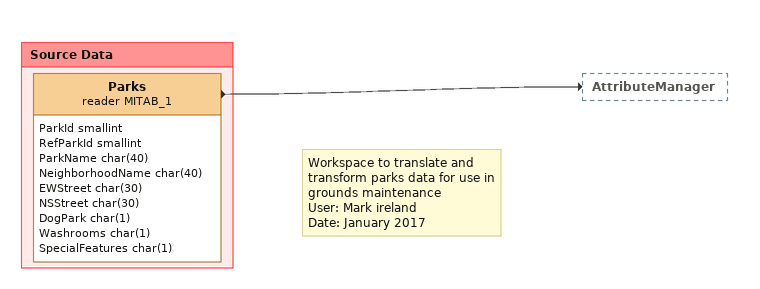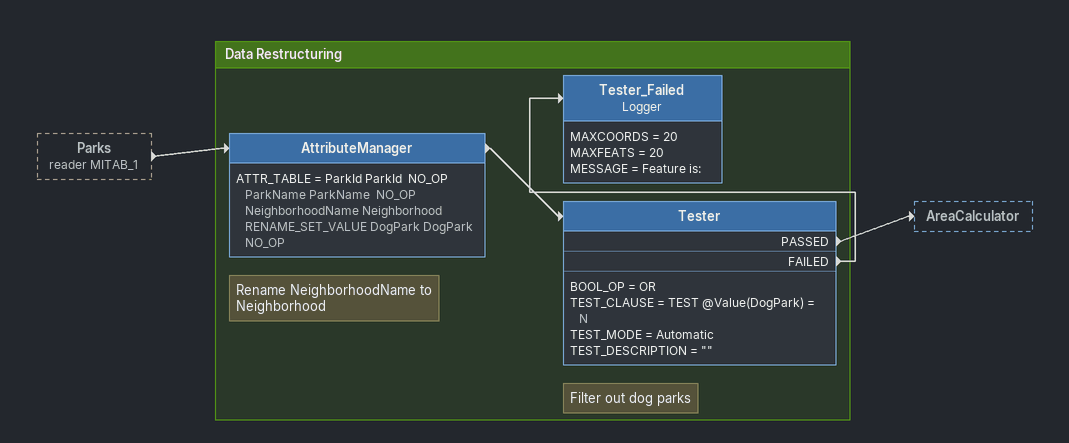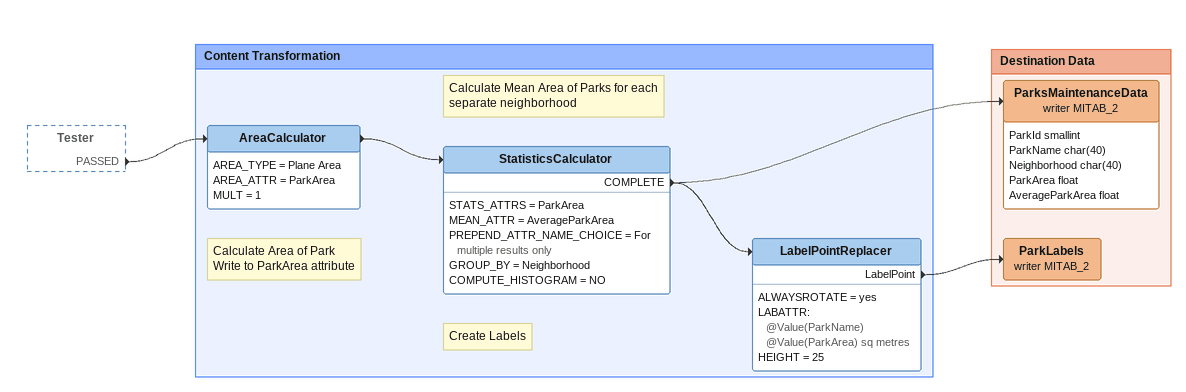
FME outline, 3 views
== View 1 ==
Note: Workspace to translate and transform parks data for use in grounds maintenance / User: Mark ireland / Date: January 2017

Bookmark: Source Data
Parks (reader MITAB_1)
    attributes: ParkId smallint, RefParkId smallint, ParkName char(40), NeighborhoodName char(40), EWStreet char(30), NSStreet char(30), DogPark char(1), Washrooms char(1), SpecialFeatures char(1)
    -> AttributeManager

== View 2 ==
Parks (reader MITAB_1) [outside]
    -> AttributeManager

Bookmark: Data Restructuring
Note: Rename NeighborhoodName to Neighborhood
AttributeManager
    ATTR_TABLE = ParkId ParkId  NO_OP ParkName ParkName  NO_OP NeighborhoodName Neighborhood  RENAME_SET_VALUE DogPark DogPark  NO_OP
    -> Tester
Note: Filter out dog parks
Tester
    BOOL_OP = OR
    TEST_CLAUSE = TEST @Value(DogPark) = N
    TEST_MODE = Automatic
    TEST_DESCRIPTION = ""
    PASSED -> AreaCalculator
    FAILED -> Tester_Failed
Tester_Failed: Logger
    MAXCOORDS = 20
    MAXFEATS = 20
    MESSAGE = Feature is:

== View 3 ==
Tester [outside]
    PASSED -> AreaCalculator

Bookmark: Content Transformation
Note: Calculate Area of Park / Write to ParkArea attribute
AreaCalculator
    AREA_TYPE = Plane Area
    AREA_ATTR = ParkArea
    MULT = 1
    -> StatisticsCalculator
Note: Calculate Mean Area of Parks for each separate neighborhood
StatisticsCalculator
    STATS_ATTRS = ParkArea
    MEAN_ATTR = AverageParkArea
    PREPEND_ATTR_NAME_CHOICE = For multiple results only
    GROUP_BY = Neighborhood
    COMPUTE_HISTOGRAM = NO
    COMPLETE -> ParksMaintenanceData (writer MITAB_2)
    COMPLETE -> LabelPointReplacer
Note: Create Labels
LabelPointReplacer
    ALWAYSROTATE = yes
    LABATTR:
      @Value(ParkName)
      @Value(ParkArea) sq metres
    HEIGHT = 25
    LabelPoint -> ParkLabels (writer MITAB_2)

Bookmark: Destination Data
ParksMaintenanceData (writer MITAB_2)
    attributes: ParkId smallint, ParkName char(40), Neighborhood char(40), ParkArea float, AverageParkArea float
ParkLabels (writer MITAB_2)
